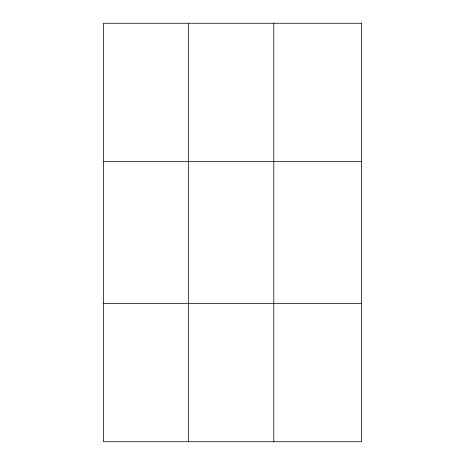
<?xml version="1.0" encoding="UTF-8"?>
<svg xmlns="http://www.w3.org/2000/svg" width="465" height="465" viewBox="0 0 465 465"><rect width="100%" height="100%" fill="white"/><g stroke="black" fill="none" stroke-linecap="round" stroke-linejoin="round"><path stroke-width="0.7" d="M188.621 441.75L188.621 23.25M273.798 441.75L273.798 23.25M103.439 161.355L361.561 161.355M103.439 303.645L361.561 303.645M361.561 23.25L361.561 441.75L103.439 441.75L103.439 23.25L361.561 23.25"/></g></svg>
